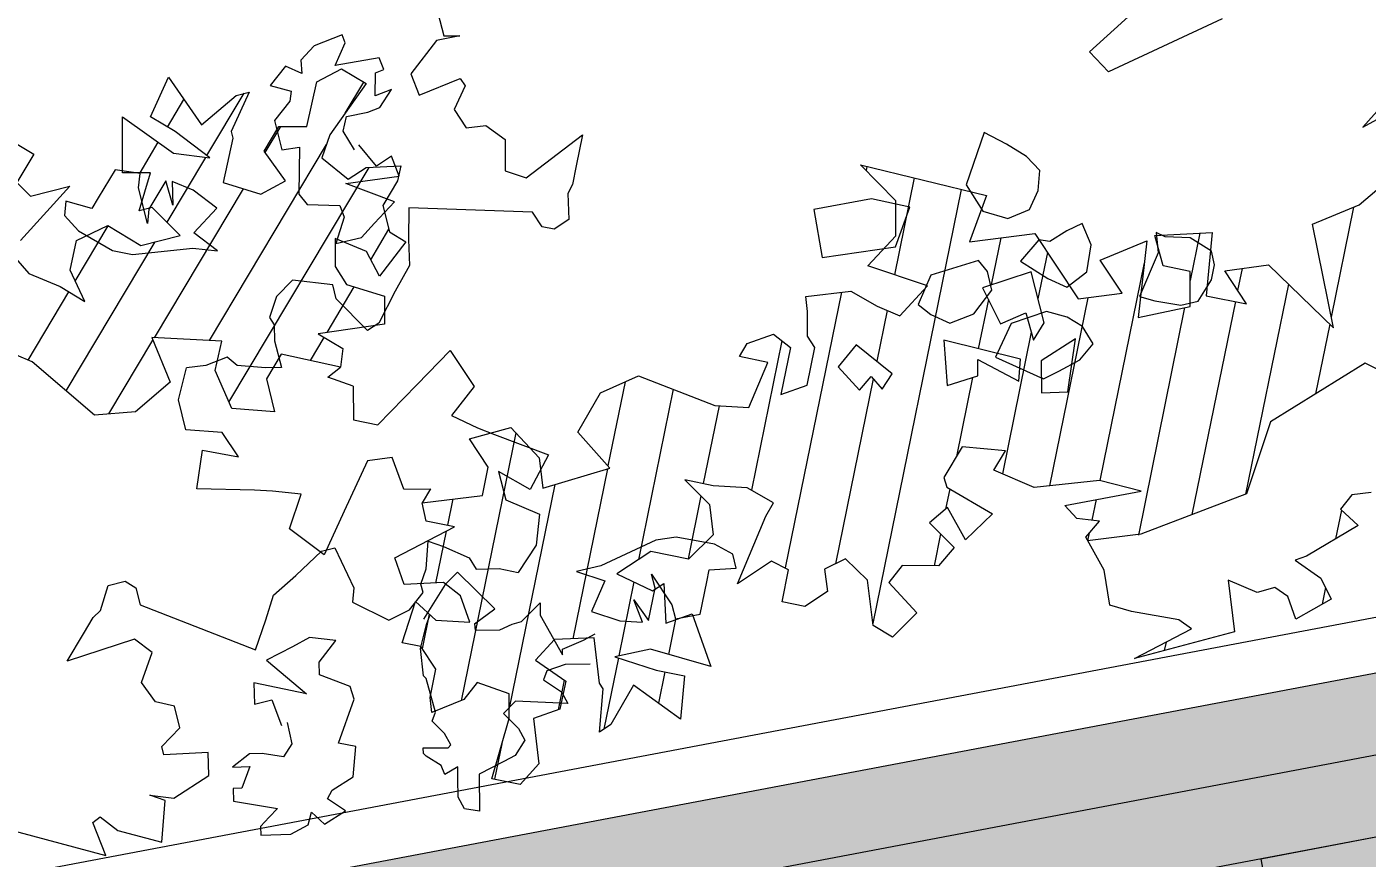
# Model space of a CAD drawing. Header units: metres. Extents: x 1838950 to 1842843, y 5171318 to 5174224.
# Drawn here: x 1841164.308 to 1841165.553, y 5171530.179 to 5171530.951 of the extents above; entities that cross this region are included whole.
import ezdxf

# ---------------------------------------------------------------- set-up
doc = ezdxf.new("R2010")
doc.units = ezdxf.units.M
doc.header["$LTSCALE"] = 0.0254
doc.layers.add('00 CHAZAL PLATELAGE BOIS', color=7, linetype='Continuous', lineweight=5)
doc.layers.add('SA - Bâtiment C', color=7, linetype='Continuous', lineweight=18)
for name, color, linetype, lineweight, true_color in [('SA - Bastaing bois', 7, 'Continuous', 18, 0x993300), ('SA - couvre sol 3', 7, 'Continuous', 18, 0x99cc00), ('SA - EBC', 7, 'Continuous', 18, 0x4f7f3f), ('SA - EP-réso-txt', 5, 'Continuous', 18, 0x0000ff), ('SA - haie séparative', 7, 'Continuous', 18, 0x008000), ('SA - Limite terrain', 1, 'Continuous', 18, 0xff0000), ('SA - platelage bois', 7, 'Continuous', 5, 0x993300)]:
    doc.layers.add(name, color=color, linetype=linetype, lineweight=lineweight, true_color=true_color)
doc.styles.add('Arial', font='arial.ttf')

msp = doc.modelspace()

# ---------------------------------------------------------------- hatches: boundary and pattern name
at = {"layer": '00 CHAZAL PLATELAGE BOIS', "linetype": 'Continuous', "lineweight": 0, "true_color": 0xead4bf}
msp.add_hatch(color=254, dxfattribs=at).paths.add_polyline_path([(1841164.3261, 5171530.117), (1841167.2737, 5171530.6752), (1841168.0179, 5171526.746), (1841165.0702, 5171526.1878)])
at = {"layer": 'SA - couvre sol 3', "linetype": 'Continuous', "lineweight": 18, "true_color": 0x99cc00}
h = msp.add_hatch(dxfattribs=at)
h.set_pattern_fill('PELOUSE6_1', color=62, style=0, pattern_type=2)
h.set_pattern_definition([(0, (1841126.6812, 5171507.7442), (0, 1.2), [0.375, -2.025]), (90, (1841126.8218, 5171507.7442), (-2.4, 1e-16), [0.15, -1.05]), (90, (1841126.9156, 5171507.7442), (-2.4, 1e-16), [0.15, -1.05]), (90, (1841126.8687, 5171507.7442), (-2.4, 1e-16), [0.1875, -1.0125]), (123.6901, (1841126.77494, 5171507.7442), (-2.4, 2.4), [0.12, -4.20746]), (56.3099, (1841126.96244, 5171507.7442), (8e-11, 1.2), [0.12, -4.20746]), (56.3099, (1841127.0562, 5171507.7442), (8e-11, 1.2), [0.26, -4.06666]), (123.6901, (1841126.6812, 5171507.7442), (-2.4, 2.4), [0.26, -4.06666]), (0, (1841127.5319, 5171507.9692), (0, 1.2), [0.444246, -1.955755]), (0, (1841127.3752, 5171508.1642), (0, 1.2), [0.8281, -1.5719]), (0, (1841127.4105, 5171508.1642), (0, 1.2), [0.430743, -1.969257]), (0, (1841127.2201, 5171508.3592), (0, 1.2), [1.1948, -1.2052]), (0, (1841127.2622, 5171508.3592), (0, 1.2), [0.294787, -2.105213]), (0, (1841127.0643, 5171508.5542), (0, 1.2), [1.00461, -1.39539]), (0, (1841127.0671, 5171508.7492), (0, 1.2), [0.655697, -1.744303])])
edge = h.paths.add_edge_path()
edge.add_line((1841163.3351, 5171548.7856), (1841163.4144, 5171548.3671))
edge.add_line((1841163.4144, 5171548.3671), (1841158.6982, 5171547.4739))
edge.add_line((1841158.6982, 5171547.4739), (1841160.1124, 5171540.0066))
edge.add_line((1841160.1124, 5171540.0066), (1841161.908, 5171530.5252))
edge.add_line((1841161.908, 5171530.5252), (1841163.2621, 5171523.3747))
edge.add_line((1841163.2621, 5171523.3747), (1841169.5595, 5171519.0827))
edge.add_line((1841169.5595, 5171519.0827), (1841175.4166, 5171520.1919))
edge.add_line((1841175.4166, 5171520.1919), (1841177.9468, 5171520.6711))
edge.add_line((1841177.9468, 5171520.6711), (1841185.1928, 5171522.0433))
edge.add_line((1841185.1928, 5171522.0433), (1841184.4299, 5171526.0717))
edge.add_line((1841184.4299, 5171526.0717), (1841190.5219, 5171527.2254))
edge.add_line((1841190.5219, 5171527.2254), (1841192.2762, 5171518.114))
edge.add_line((1841192.2762, 5171518.114), (1841191.2003, 5171517.9103))
edge.add_line((1841191.2003, 5171517.9103), (1841183.6763, 5171516.4257))
edge.add_line((1841183.6763, 5171516.4257), (1841174.8473, 5171514.9602))
edge.add_line((1841174.8473, 5171514.9602), (1841169.2591, 5171514.0048))
edge.add_line((1841169.2591, 5171514.0048), (1841164.0344, 5171513.1317))
edge.add_line((1841164.0344, 5171513.1317), (1841163.435, 5171518.1116))
edge.add_line((1841163.435, 5171518.1116), (1841159.5593, 5171522.5958))
edge.add_line((1841159.5593, 5171522.5958), (1841159.0525, 5171524.5046))
edge.add_line((1841159.0525, 5171524.5046), (1841158.4772, 5171527.4944))
edge.add_line((1841158.4772, 5171527.4944), (1841157.032, 5171535.4003))
edge.add_line((1841157.032, 5171535.4003), (1841150.5568, 5171537.1879))
edge.add_line((1841150.5568, 5171537.1879), (1841149.0024, 5171544.9784))
edge.add_line((1841149.0024, 5171544.9784), (1841154.3141, 5171549.0489))
edge.add_line((1841154.3141, 5171549.0489), (1841156.9547, 5171550.2316))
edge.add_arc((1841159.1277, 5171550.5995), 2.204, 189.6091, 275.4247)
edge.add_line((1841159.336, 5171548.4054), (1841163.3351, 5171548.7856))
at = {"layer": 'SA - EBC', "linetype": 'Continuous', "lineweight": 18, "true_color": 0x4f7f3f}
h = msp.add_hatch(dxfattribs=at)
h.set_pattern_fill('_USER_1', color=87, style=0, pattern_type=2)
h.set_pattern_definition([(45, (0, 0), (-0.53033008589, 0.53033008589), [])])
edge = h.paths.add_edge_path()
edge.add_line((1841240.5342, 5171532.5167), (1841223.8581, 5171528.2481))
edge.add_line((1841223.8581, 5171528.2481), (1841224.0097, 5171523.7354))
edge.add_line((1841224.0097, 5171523.7354), (1841215.5463, 5171521.1875))
edge.add_line((1841215.5463, 5171521.1875), (1841206.8672, 5171520.73))
edge.add_line((1841206.8672, 5171520.73), (1841199.2878, 5171522.0787))
edge.add_arc((1841206.6075, 5171534.7055), 14.595, 167.91045, 239.89909, ccw=False)
edge.add_arc((1841200.8499, 5171535.9387), 8.7068, 105.02512, 167.91046, ccw=False)
edge.add_line((1841198.5927, 5171544.3478), (1841208.0187, 5171546.0887))
edge.add_arc((1841205.7617, 5171570.9919), 25.0053, 275.17855, 313.66588)
edge.add_arc((1841219.8359, 5171556.2465), 4.6212, 313.6659, 387.5573)
edge.add_arc((1841201.3555, 5171546.6027), 25.4665, 27.55729, 48.87064)
edge.add_arc((1841208.2742, 5171554.5255), 14.9481, 48.87064, 83.69689)
edge.add_line((1841209.9153, 5171569.3832), (1841196.4605, 5171570.7475))
edge.add_line((1841196.4605, 5171570.7475), (1841184.6387, 5171572.6656))
edge.add_arc((1841187.9722, 5171593.2109), 20.814, 223.47315, 260.78391, ccw=False)
edge.add_line((1841172.8676, 5171578.8906), (1841170.8744, 5171582.9688))
edge.add_line((1841170.8744, 5171582.9688), (1841169.2096, 5171588.2339))
edge.add_line((1841169.2096, 5171588.2339), (1841165.8412, 5171613.2283))
edge.add_arc((1841162.4469, 5171622.6188), 9.9852, 289.87293, 384.6859)
edge.add_arc((1841186.6641, 5171633.7502), 16.6678, 183.35056, 204.6859, ccw=False)
edge.add_arc((1841162.1258, 5171632.3136), 7.9124, 3.35056, 27.16192)
edge.add_line((1841169.1657, 5171635.9257), (1841165.4193, 5171643.5269))
edge.add_line((1841165.4193, 5171643.5269), (1841173.0074, 5171649.253))
edge.add_line((1841173.0074, 5171649.253), (1841177.0456, 5171643.7179))
edge.add_line((1841177.0456, 5171643.7179), (1841174.916, 5171642.1403))
edge.add_line((1841174.916, 5171642.1403), (1841179.5367, 5171635.9048))
edge.add_arc((1841175.0849, 5171632.606), 5.5408, -8.9174, 36.539, ccw=False)
edge.add_line((1841180.5587, 5171631.7471), (1841180.2922, 5171622.5755))
edge.add_line((1841180.2922, 5171622.5755), (1841180.7773, 5171620.6485))
edge.add_line((1841180.7773, 5171620.6485), (1841185.185, 5171612.5773))
edge.add_line((1841185.185, 5171612.5773), (1841196.9584, 5171597.3711))
edge.add_line((1841196.9584, 5171597.3711), (1841207.5565, 5171599.2149))
edge.add_arc((1841248.6731, 5171626.8049), 49.5155, 213.86236, 241.55375)
edge.add_arc((1841288.1002, 5171699.5833), 132.2874, 241.553741, 243.887445)
edge.add_line((1841229.8758, 5171580.7983), (1841223.3758, 5171579.9774))
edge.add_line((1841223.3758, 5171579.9774), (1841224.0107, 5171569.3768))
edge.add_line((1841224.0107, 5171569.3768), (1841231.451, 5171569.4027))
edge.add_line((1841231.451, 5171569.4027), (1841238.9144, 5171543.8258))
edge.add_line((1841238.9144, 5171543.8258), (1841240.9558, 5171534.5858))
edge.add_line((1841240.9558, 5171534.5858), (1841240.5342, 5171532.5167))

# ---------------------------------------------------------------- linework, layer by layer
at = {"layer": '00 CHAZAL PLATELAGE BOIS', "flags": 128}
msp.add_lwpolyline([(1841164.3261, 5171530.117), (1841167.2737, 5171530.6752), (1841168.0179, 5171526.746), (1841165.0702, 5171526.1878)], close=True, dxfattribs=at)
at = {"layer": 'SA - Bastaing bois', "linetype": 'Continuous'}
msp.add_line((1841167.2877, 5171530.6016), (1841164.34, 5171530.0433), dxfattribs=at)
at = {"layer": 'SA - Bastaing bois', "flags": 128}
msp.add_lwpolyline([(1841164.3261, 5171530.117), (1841167.2737, 5171530.6752), (1841167.3017, 5171530.5279), (1841164.3538, 5171529.9696)], close=True, dxfattribs=at)
at = {"layer": 'SA - Bâtiment C', "color": 16, "linetype": 'Continuous', "lineweight": 20, "true_color": 0x800000}
msp.add_line((1841164.3167, 5171530.1671), (1841167.2643, 5171530.7253), dxfattribs=at)
at = {"layer": 'SA - haie séparative'}
for p, q in [((1841165.2952, 5171530.9274), (1841165.3559, 5171530.9826)), ((1841164.6858, 5171530.9801), (1841164.6957, 5171530.9423)), ((1841165.4185, 5171530.9582), (1841165.3129, 5171530.9088)), ((1841164.5752, 5171530.9332), (1841164.563, 5171530.9197)), ((1841164.6012, 5171530.9433), (1841164.5752, 5171530.9332)), ((1841164.5995, 5171530.9252), (1841164.6042, 5171530.9357)), ((1841164.6042, 5171530.9357), (1841164.6012, 5171530.9433)), ((1841164.6889, 5171530.9379), (1841164.6651, 5171530.907)), ((1841164.7107, 5171530.9425), (1841164.6889, 5171530.9379)), ((1841164.6957, 5171530.9423), (1841164.7107, 5171530.9425)), ((1841164.5949, 5171530.9147), (1841164.5995, 5171530.9252)), ((1841164.6356, 5171530.9219), (1841164.5949, 5171530.9147)), ((1841164.6399, 5171530.911), (1841164.6356, 5171530.9219)), ((1841165.3129, 5171530.9088), (1841165.2952, 5171530.9274)), ((1841164.5488, 5171530.9142), (1841164.5345, 5171530.8961)), ((1841164.5639, 5171530.9075), (1841164.5488, 5171530.9142)), ((1841164.563, 5171530.9197), (1841164.5639, 5171530.9075)), ((1841164.632, 5171530.8866), (1841164.6323, 5171530.908)), ((1841164.6323, 5171530.908), (1841164.6399, 5171530.911)), ((1841164.5345, 5171530.8961), (1841164.5539, 5171530.891)), ((1841164.6042, 5171530.8706), (1841164.6214, 5171530.8993)), ((1841164.6042, 5171530.8706), (1841164.6214, 5171530.8993)), ((1841164.6651, 5171530.907), (1841164.6727, 5171530.8872)), ((1841164.6727, 5171530.8872), (1841164.711, 5171530.9028)), ((1841164.7155, 5171530.896), (1841164.7052, 5171530.8741)), ((1841164.711, 5171530.9028), (1841164.7155, 5171530.896)), ((1841164.4391, 5171530.8577), (1841164.4543, 5171530.8833)), ((1841164.4391, 5171530.8577), (1841164.4543, 5171530.8833)), ((1841164.4756, 5171530.8311), (1841164.5103, 5171530.889)), ((1841164.4756, 5171530.8311), (1841164.5103, 5171530.889)), ((1841164.5539, 5171530.891), (1841164.5526, 5171530.8818)), ((1841164.6471, 5171530.8925), (1841164.632, 5171530.8866)), ((1841164.6362, 5171530.8757), (1841164.6471, 5171530.8925)), ((1841164.5526, 5171530.8818), (1841164.5384, 5171530.8637)), ((1841164.6055, 5171530.8676), (1841164.6253, 5171530.8715)), ((1841164.6253, 5171530.8715), (1841164.6362, 5171530.8757)), ((1841164.7052, 5171530.8741), (1841164.7166, 5171530.8568)), ((1841165.5679, 5171530.8784), (1841165.5492, 5171530.8575)), ((1841164.5298, 5171530.8339), (1841164.5443, 5171530.8581)), ((1841164.5298, 5171530.8339), (1841164.5443, 5171530.8581)), ((1841164.5384, 5171530.8637), (1841164.5452, 5171530.8364)), ((1841164.6022, 5171530.8538), (1841164.6055, 5171530.8676)), ((1841164.7166, 5171530.8568), (1841164.7346, 5171530.859)), ((1841164.7346, 5171530.859), (1841164.7528, 5171530.8462)), ((1841165.5492, 5171530.8575), (1841165.5621, 5171530.8646)), ((1841164.6128, 5171530.8366), (1841164.6022, 5171530.8538)), ((1841164.7528, 5171530.8462), (1841164.7527, 5171530.817)), ((1841164.7721, 5171530.8104), (1841164.8245, 5171530.8504)), ((1841164.8245, 5171530.8504), (1841164.8186, 5171530.8217)), ((1841164.4136, 5171530.8151), (1841164.4306, 5171530.8436)), ((1841164.4136, 5171530.8151), (1841164.4306, 5171530.8436)), ((1841164.478, 5171530.6596), (1841164.5868, 5171530.8415)), ((1841164.478, 5171530.6596), (1841164.5868, 5171530.8415)), ((1841164.5452, 5171530.8364), (1841164.5616, 5171530.8389)), ((1841164.5616, 5171530.8389), (1841164.5612, 5171530.7953)), ((1841164.6332, 5171530.8214), (1841164.6168, 5171530.8411)), ((1841164.4387, 5171530.7693), (1841164.4746, 5171530.8295)), ((1841164.4387, 5171530.7693), (1841164.4746, 5171530.8295)), ((1841164.647, 5171530.8306), (1841164.6332, 5171530.8214)), ((1841164.6542, 5171530.8121), (1841164.647, 5171530.8306)), ((1841164.8186, 5171530.8217), (1841164.8151, 5171530.8042)), ((1841165.0887, 5171530.821), (1841165.0879, 5171530.8172)), ((1841165.0887, 5171530.821), (1841165.0879, 5171530.8172)), ((1841164.3904, 5171530.818), (1841164.3747, 5171530.7918)), ((1841164.4136, 5171530.8146), (1841164.3904, 5171530.818)), ((1841164.4123, 5171530.8012), (1841164.4136, 5171530.8146)), ((1841164.4962, 5171530.6023), (1841164.6265, 5171530.8201)), ((1841164.4962, 5171530.6023), (1841164.6265, 5171530.8201)), ((1841164.6046, 5171530.8054), (1841164.6542, 5171530.8121)), ((1841164.7527, 5171530.817), (1841164.7721, 5171530.8104)), ((1841165.1325, 5171530.8104), (1841165.1142, 5171530.7206)), ((1841165.1325, 5171530.8104), (1841165.1142, 5171530.7206)), ((1841164.4206, 5171530.7681), (1841164.4123, 5171530.8012)), ((1841164.4376, 5171530.8076), (1841164.4219, 5171530.7814)), ((1841164.427, 5171530.6621), (1841164.5097, 5171530.8003)), ((1841164.427, 5171530.6621), (1841164.5097, 5171530.8003)), ((1841164.4442, 5171530.7851), (1841164.4376, 5171530.8076)), ((1841164.4433, 5171530.8072), (1841164.4442, 5171530.7851)), ((1841164.463, 5171530.7991), (1841164.4433, 5171530.8072)), ((1841164.4848, 5171530.7823), (1841164.463, 5171530.7991)), ((1841164.65, 5171530.7883), (1841164.6046, 5171530.8054)), ((1841164.8151, 5171530.8042), (1841164.8108, 5171530.796)), ((1841164.8108, 5171530.796), (1841164.8117, 5171530.7718)), ((1841165.1763, 5171530.7998), (1841165.0941, 5171530.3969)), ((1841165.1763, 5171530.7998), (1841165.0941, 5171530.3969)), ((1841164.3448, 5171530.7889), (1841164.3435, 5171530.7756)), ((1841164.3688, 5171530.782), (1841164.3448, 5171530.7889)), ((1841164.3747, 5171530.7918), (1841164.3688, 5171530.782)), ((1841164.5612, 5171530.7953), (1841164.5688, 5171530.7857)), ((1841164.5688, 5171530.7857), (1841164.5991, 5171530.7849)), ((1841164.5991, 5171530.7849), (1841164.6033, 5171530.774)), ((1841164.6315, 5171530.7685), (1841164.65, 5171530.7883)), ((1841165.0928, 5171530.791), (1841165.0393, 5171530.781)), ((1841165.1285, 5171530.7834), (1841165.0928, 5171530.791)), ((1841165.1152, 5171530.7464), (1841165.1285, 5171530.7834)), ((1841165.5406, 5171530.7832), (1841165.5198, 5171530.6813)), ((1841165.5406, 5171530.7832), (1841165.5198, 5171530.6813)), ((1841164.3435, 5171530.7756), (1841164.3564, 5171530.7612)), ((1841164.4219, 5171530.7814), (1841164.4206, 5171530.7681)), ((1841164.4637, 5171530.7594), (1841164.4848, 5171530.7823)), ((1841164.6033, 5171530.774), (1841164.5954, 5171530.7496)), ((1841164.6631, 5171530.7826), (1841164.663, 5171530.7533)), ((1841164.778, 5171530.7786), (1841164.6631, 5171530.7826)), ((1841164.787, 5171530.7651), (1841164.778, 5171530.7786)), ((1841164.8117, 5171530.7718), (1841164.7982, 5171530.7628)), ((1841165.0393, 5171530.781), (1841165.0471, 5171530.7367)), ((1841164.3534, 5171530.7146), (1841164.3841, 5171530.7659)), ((1841164.3534, 5171530.7146), (1841164.3841, 5171530.7659)), ((1841164.3564, 5171530.7612), (1841164.3879, 5171530.7431)), ((1841164.4856, 5171530.7426), (1841164.4637, 5171530.7594)), ((1841164.6194, 5171530.7551), (1841164.6315, 5171530.7685)), ((1841164.6278, 5171530.7345), (1841164.6446, 5171530.7627)), ((1841164.6278, 5171530.7345), (1841164.6446, 5171530.7627)), ((1841164.7982, 5171530.7628), (1841164.787, 5171530.7651)), ((1841165.3978, 5171530.7592), (1841165.3889, 5171530.7153)), ((1841165.3978, 5171530.7592), (1841165.3889, 5171530.7153)), ((1841164.345, 5171530.6127), (1841164.4278, 5171530.7512)), ((1841164.345, 5171530.6127), (1841164.4278, 5171530.7512)), ((1841164.5954, 5171530.7496), (1841164.6194, 5171530.7551)), ((1841164.663, 5171530.7533), (1841164.6639, 5171530.7291)), ((1841165.0471, 5171530.7367), (1841165.1152, 5171530.7464)), ((1841165.2131, 5171530.7549), (1841165.2041, 5171530.7111)), ((1841165.2131, 5171530.7549), (1841165.2041, 5171530.7111)), ((1841164.3879, 5171530.7431), (1841164.4065, 5171530.7394)), ((1841164.4065, 5171530.7394), (1841164.4626, 5171530.7452)), ((1841164.4626, 5171530.7452), (1841164.4856, 5171530.7426)), ((1841165.2563, 5171530.7413), (1841165.2475, 5171530.6982)), ((1841165.2563, 5171530.7413), (1841165.2475, 5171530.6982)), ((1841164.6639, 5171530.7291), (1841164.6506, 5171530.7052)), ((1841165.3462, 5171530.7317), (1841165.305, 5171530.5295)), ((1841165.3462, 5171530.7317), (1841165.305, 5171530.5295)), ((1841165.4371, 5171530.7264), (1841165.4329, 5171530.706)), ((1841165.4371, 5171530.7264), (1841165.4329, 5171530.706)), ((1841164.5552, 5171530.7155), (1841164.5404, 5171530.7003)), ((1841164.5926, 5171530.7111), (1841164.5552, 5171530.7155)), ((1841164.5873, 5171530.6669), (1841164.6126, 5171530.7092)), ((1841164.5873, 5171530.6669), (1841164.6126, 5171530.7092)), ((1841164.5958, 5171530.6981), (1841164.5926, 5171530.7111)), ((1841165.4801, 5171530.7117), (1841165.4403, 5171530.5167)), ((1841165.4801, 5171530.7117), (1841165.4403, 5171530.5167)), ((1841164.3096, 5171530.6413), (1841164.3475, 5171530.7047)), ((1841164.3096, 5171530.6413), (1841164.3475, 5171530.7047)), ((1841164.5404, 5171530.7003), (1841164.5338, 5171530.6809)), ((1841164.625, 5171530.6688), (1841164.5958, 5171530.6981)), ((1841164.6506, 5171530.7052), (1841164.6355, 5171530.6757)), ((1841165.0649, 5171530.7043), (1841165.0127, 5171530.4483)), ((1841165.0649, 5171530.7043), (1841165.0127, 5171530.4483)), ((1841165.2014, 5171530.6976), (1841165.1921, 5171530.6518)), ((1841165.2014, 5171530.6976), (1841165.1921, 5171530.6518)), ((1841165.2937, 5171530.6992), (1841165.2581, 5171530.5246)), ((1841165.2937, 5171530.6992), (1841165.2581, 5171530.5246)), ((1841165.1074, 5171530.6874), (1841165.0978, 5171530.6402)), ((1841165.1074, 5171530.6874), (1841165.0978, 5171530.6402)), ((1841165.3837, 5171530.6901), (1841165.3407, 5171530.4789)), ((1841165.3837, 5171530.6901), (1841165.3407, 5171530.4789)), ((1841165.4308, 5171530.6956), (1841165.3905, 5171530.4978)), ((1841165.4308, 5171530.6956), (1841165.3905, 5171530.4978)), ((1841164.5338, 5171530.6809), (1841164.5383, 5171530.6741)), ((1841164.5383, 5171530.6741), (1841164.5385, 5171530.6591)), ((1841164.6355, 5171530.6757), (1841164.625, 5171530.6688)), ((1841165.5184, 5171530.6745), (1841165.5053, 5171530.6099)), ((1841165.5184, 5171530.6745), (1841165.5053, 5171530.6099)), ((1841164.3847, 5171530.5914), (1841164.4256, 5171530.6598)), ((1841164.3847, 5171530.5914), (1841164.4256, 5171530.6598)), ((1841164.5385, 5171530.6591), (1841164.5451, 5171530.6343)), ((1841164.5718, 5171530.6409), (1841164.5846, 5171530.6623)), ((1841164.5718, 5171530.6409), (1841164.5846, 5171530.6623)), ((1841165.0097, 5171530.6593), (1841164.9814, 5171530.5205)), ((1841165.0097, 5171530.6593), (1841164.9814, 5171530.5205)), ((1841165.2412, 5171530.6672), (1841165.2144, 5171530.5358)), ((1841165.2412, 5171530.6672), (1841165.2144, 5171530.5358)), ((1841164.6707, 5171530.6182), (1841164.7017, 5171530.6501)), ((1841164.7017, 5171530.6501), (1841164.724, 5171530.6167)), ((1841164.4493, 5171530.6045), (1841164.4567, 5171530.6342)), ((1841164.4747, 5171530.6364), (1841164.4567, 5171530.6342)), ((1841164.4945, 5171530.644), (1841164.4747, 5171530.6364)), ((1841164.5039, 5171530.6362), (1841164.4945, 5171530.644)), ((1841164.5301, 5171530.6342), (1841164.5039, 5171530.6362)), ((1841164.5451, 5171530.6343), (1841164.5301, 5171530.6342)), ((1841164.5881, 5171530.6253), (1841164.5997, 5171530.6347)), ((1841165.5515, 5171530.6384), (1841165.4633, 5171530.584)), ((1841165.6106, 5171530.6083), (1841165.5515, 5171530.6384)), ((1841164.6115, 5171530.6172), (1841164.5881, 5171530.6253)), ((1841164.8641, 5171530.6211), (1841164.8481, 5171530.543)), ((1841164.8641, 5171530.6211), (1841164.8481, 5171530.543)), ((1841165.0945, 5171530.624), (1841165.0595, 5171530.4522)), ((1841165.0945, 5171530.624), (1841165.0595, 5171530.4522)), ((1841165.1866, 5171530.6251), (1841165.1717, 5171530.5518)), ((1841165.1866, 5171530.6251), (1841165.1717, 5171530.5518)), ((1841164.6115, 5171530.6172), (1841164.612, 5171530.5858)), ((1841164.6345, 5171530.5812), (1841164.6707, 5171530.6182)), ((1841164.724, 5171530.6167), (1841164.7029, 5171530.59)), ((1841164.9086, 5171530.6142), (1841164.8764, 5171530.456)), ((1841164.9086, 5171530.6142), (1841164.8764, 5171530.456)), ((1841164.456, 5171530.5765), (1841164.4493, 5171530.6045)), ((1841164.9515, 5171530.5989), (1841164.9367, 5171530.5266)), ((1841164.9515, 5171530.5989), (1841164.9367, 5171530.5266)), ((1841164.612, 5171530.5858), (1841164.6345, 5171530.5812)), ((1841164.7029, 5171530.59), (1841164.7271, 5171530.5785)), ((1841165.4633, 5171530.584), (1841165.4412, 5171530.517)), ((1841164.4899, 5171530.5741), (1841164.456, 5171530.5765)), ((1841164.5049, 5171530.5516), (1841164.4899, 5171530.5741)), ((1841164.7625, 5171530.5738), (1841164.7118, 5171530.3251)), ((1841164.7625, 5171530.5738), (1841164.7118, 5171530.3251)), ((1841164.7271, 5171530.5785), (1841164.7427, 5171530.5722)), ((1841164.7427, 5171530.5722), (1841164.7929, 5171530.5532)), ((1841164.4663, 5171530.5217), (1841164.4717, 5171530.5577)), ((1841164.4717, 5171530.5577), (1841164.5049, 5171530.5516)), ((1841164.625, 5171530.5479), (1841164.6031, 5171530.501)), ((1841164.6478, 5171530.551), (1841164.625, 5171530.5479)), ((1841164.6586, 5171530.5215), (1841164.6478, 5171530.551)), ((1841164.7929, 5171530.5532), (1841164.7759, 5171530.5211)), ((1841164.7466, 5171530.5379), (1841164.7532, 5171530.5117)), ((1841164.7759, 5171530.5211), (1841164.7466, 5171530.5379)), ((1841164.8476, 5171530.5404), (1841164.8154, 5171530.3826)), ((1841164.8476, 5171530.5404), (1841164.8154, 5171530.3826)), ((1841164.52, 5171530.5205), (1841164.4663, 5171530.5217)), ((1841164.6586, 5171530.5215), (1841164.6834, 5171530.5217)), ((1841164.6834, 5171530.5217), (1841164.6756, 5171530.5089)), ((1841164.7987, 5171530.5258), (1841164.7563, 5171530.3181)), ((1841164.7987, 5171530.5258), (1841164.7563, 5171530.3181)), ((1841165.1656, 5171530.5218), (1841165.1617, 5171530.5029)), ((1841165.1656, 5171530.5218), (1841165.1617, 5171530.5029)), ((1841164.5367, 5171530.5197), (1841164.52, 5171530.5205)), ((1841164.5634, 5171530.5169), (1841164.5367, 5171530.5197)), ((1841164.5523, 5171530.4847), (1841164.5634, 5171530.5169)), ((1841164.704, 5171530.5124), (1841164.699, 5171530.4879)), ((1841164.704, 5171530.5124), (1841164.699, 5171530.4879)), ((1841164.7532, 5171530.5117), (1841164.7845, 5171530.4982)), ((1841164.9344, 5171530.5153), (1841164.9225, 5171530.4567)), ((1841164.9344, 5171530.5153), (1841164.9225, 5171530.4567)), ((1841165.3014, 5171530.5118), (1841165.2975, 5171530.4927)), ((1841165.3014, 5171530.5118), (1841165.2975, 5171530.4927)), ((1841165.4412, 5171530.517), (1841165.343, 5171530.4798)), ((1841164.6031, 5171530.501), (1841164.5845, 5171530.4606)), ((1841164.7845, 5171530.4982), (1841164.7814, 5171530.4695)), ((1841165.5293, 5171530.5021), (1841165.5238, 5171530.4752)), ((1841165.5293, 5171530.5021), (1841165.5238, 5171530.4752)), ((1841164.5845, 5171530.4606), (1841164.5523, 5171530.4847)), ((1841164.6792, 5171530.4476), (1841164.6812, 5171530.4731)), ((1841164.6812, 5171530.4731), (1841164.6954, 5171530.4683)), ((1841164.6979, 5171530.4826), (1841164.6881, 5171530.4343)), ((1841164.6979, 5171530.4826), (1841164.6881, 5171530.4343)), ((1841164.8926, 5171530.4742), (1841164.8415, 5171530.4502)), ((1841164.9114, 5171530.4769), (1841164.8926, 5171530.4742)), ((1841164.9471, 5171530.4703), (1841164.9114, 5171530.4769)), ((1841165.1571, 5171530.48), (1841165.151, 5171530.4503)), ((1841165.1571, 5171530.48), (1841165.151, 5171530.4503)), ((1841165.2951, 5171530.4808), (1841165.2936, 5171530.4736)), ((1841165.2951, 5171530.4808), (1841165.2936, 5171530.4736)), ((1841165.343, 5171530.4798), (1841165.2936, 5171530.4736)), ((1841164.5582, 5171530.4413), (1841164.5822, 5171530.464)), ((1841164.5822, 5171530.464), (1841164.5944, 5171530.4671)), ((1841164.5944, 5171530.4671), (1841164.6122, 5171530.4298)), ((1841164.6954, 5171530.4683), (1841164.7194, 5171530.4577)), ((1841164.7814, 5171530.4695), (1841164.7647, 5171530.444)), ((1841164.964, 5171530.461), (1841164.9471, 5171530.4703)), ((1841164.9672, 5171530.448), (1841164.964, 5171530.461)), ((1841164.6744, 5171530.4334), (1841164.6792, 5171530.4476)), ((1841164.7194, 5171530.4577), (1841164.7258, 5171530.4472)), ((1841164.7258, 5171530.4472), (1841164.747, 5171530.4479)), ((1841164.747, 5171530.4479), (1841164.7647, 5171530.444)), ((1841164.8415, 5171530.4502), (1841164.819, 5171530.445)), ((1841164.9422, 5171530.4466), (1841164.9672, 5171530.448)), ((1841164.3841, 5171530.4319), (1841164.3998, 5171530.4359)), ((1841164.3998, 5171530.4359), (1841164.4097, 5171530.43)), ((1841164.5377, 5171530.4231), (1841164.5582, 5171530.4413)), ((1841164.7084, 5171530.4445), (1841164.697, 5171530.433)), ((1841164.7431, 5171530.4105), (1841164.7084, 5171530.4445)), ((1841164.819, 5171530.445), (1841164.8452, 5171530.4364)), ((1841164.8452, 5171530.4364), (1841164.8329, 5171530.4078)), ((1841164.8722, 5171530.4353), (1841164.8582, 5171530.3667)), ((1841164.8722, 5171530.4353), (1841164.8582, 5171530.3667)), ((1841164.8887, 5171530.4425), (1841164.9076, 5171530.414)), ((1841164.8919, 5171530.4295), (1841164.8887, 5171530.4425)), ((1841164.9338, 5171530.4054), (1841164.9399, 5171530.4353)), ((1841164.9399, 5171530.4353), (1841164.9422, 5171530.4466)), ((1841164.3769, 5171530.4087), (1841164.3841, 5171530.4319)), ((1841164.4097, 5171530.43), (1841164.4136, 5171530.4142)), ((1841164.5305, 5171530.4), (1841164.5377, 5171530.4231)), ((1841164.6122, 5171530.4298), (1841164.6109, 5171530.4165)), ((1841164.6638, 5171530.4093), (1841164.6764, 5171530.4255)), ((1841164.6764, 5171530.4255), (1841164.6744, 5171530.4334)), ((1841164.697, 5171530.433), (1841164.6769, 5171530.4009)), ((1841164.8858, 5171530.3996), (1841164.8919, 5171530.4295)), ((1841165.5146, 5171530.4301), (1841165.5114, 5171530.4146)), ((1841165.5146, 5171530.4301), (1841165.5114, 5171530.4146)), ((1841164.4136, 5171530.4142), (1841164.5207, 5171530.3724)), ((1841164.6109, 5171530.4165), (1841164.6448, 5171530.3999)), ((1841164.7241, 5171530.3963), (1841164.7431, 5171530.4105)), ((1841164.768, 5171530.3986), (1841164.7851, 5171530.4159)), ((1841164.7851, 5171530.4159), (1841164.7852, 5171530.4045)), ((1841164.8722, 5171530.4186), (1841164.8858, 5171530.3996)), ((1841164.8803, 5171530.3981), (1841164.8722, 5171530.4186)), ((1841164.9076, 5171530.414), (1841164.9108, 5171530.401)), ((1841164.361, 5171530.3871), (1841164.3702, 5171530.4024)), ((1841164.3702, 5171530.4024), (1841164.3769, 5171530.4087)), ((1841164.5207, 5171530.3724), (1841164.5305, 5171530.4)), ((1841164.6448, 5171530.3999), (1841164.6638, 5171530.4093)), ((1841164.6822, 5171530.4054), (1841164.6756, 5171530.3733)), ((1841164.6822, 5171530.4054), (1841164.6756, 5171530.3733)), ((1841164.6795, 5171530.3959), (1841164.6826, 5171530.4042)), ((1841164.7591, 5171530.396), (1841164.768, 5171530.3986)), ((1841164.7852, 5171530.4045), (1841164.8059, 5171530.3677)), ((1841164.8329, 5171530.4078), (1841164.8591, 5171530.3992)), ((1841164.8591, 5171530.3992), (1841164.8803, 5171530.3981)), ((1841164.911, 5171530.4005), (1841164.9044, 5171530.368)), ((1841164.911, 5171530.4005), (1841164.9044, 5171530.368)), ((1841164.9108, 5171530.401), (1841164.9338, 5171530.4054)), ((1841164.346, 5171530.3619), (1841164.361, 5171530.3871)), ((1841164.674, 5171530.3735), (1841164.6795, 5171530.3959)), ((1841164.7241, 5171530.3963), (1841164.7248, 5171530.3905)), ((1841164.7248, 5171530.3905), (1841164.7477, 5171530.3908)), ((1841164.7477, 5171530.3908), (1841164.7591, 5171530.396)), ((1841164.8255, 5171530.3813), (1841164.8363, 5171530.3871)), ((1841164.4086, 5171530.3823), (1841164.346, 5171530.3619)), ((1841164.4248, 5171530.3697), (1841164.4086, 5171530.3823)), ((1841164.5551, 5171530.3752), (1841164.5312, 5171530.3627)), ((1841164.5711, 5171530.3838), (1841164.5551, 5171530.3752)), ((1841164.5955, 5171530.381), (1841164.5711, 5171530.3838)), ((1841164.58, 5171530.3607), (1841164.5955, 5171530.381)), ((1841164.6768, 5171530.3481), (1841164.674, 5171530.3735)), ((1841164.8059, 5171530.3728), (1841164.8255, 5171530.3813)), ((1841164.8059, 5171530.3677), (1841164.8059, 5171530.3728)), ((1841165.3664, 5171530.3795), (1841165.3648, 5171530.3717)), ((1841165.3664, 5171530.3795), (1841165.3648, 5171530.3717)), ((1841164.415, 5171530.3421), (1841164.4248, 5171530.3697)), ((1841164.5312, 5171530.3627), (1841164.5683, 5171530.3315)), ((1841164.5804, 5171530.349), (1841164.58, 5171530.3607)), ((1841164.8578, 5171530.3648), (1841164.8443, 5171530.2987)), ((1841164.8578, 5171530.3648), (1841164.8443, 5171530.2987)), ((1841164.6086, 5171530.3382), (1841164.5804, 5171530.349)), ((1841164.6793, 5171530.3456), (1841164.6768, 5171530.3481)), ((1841164.7914, 5171530.3529), (1841164.7883, 5171530.3446)), ((1841164.8085, 5171530.3588), (1841164.7914, 5171530.3529)), ((1841164.8315, 5171530.359), (1841164.8085, 5171530.3588)), ((1841164.9011, 5171530.3518), (1841164.8951, 5171530.3227)), ((1841164.9011, 5171530.3518), (1841164.8951, 5171530.3227)), ((1841164.4279, 5171530.324), (1841164.415, 5171530.3421)), ((1841164.5193, 5171530.3416), (1841164.52, 5171530.3218)), ((1841164.5683, 5171530.3315), (1841164.5193, 5171530.3416)), ((1841164.6126, 5171530.3266), (1841164.6086, 5171530.3382)), ((1841164.6879, 5171530.3144), (1841164.6793, 5171530.3456)), ((1841164.7883, 5171530.3446), (1841164.8049, 5171530.3333)), ((1841164.8076, 5171530.3442), (1841164.802, 5171530.3165)), ((1841164.8076, 5171530.3442), (1841164.802, 5171530.3165)), ((1841164.4456, 5171530.3201), (1841164.4279, 5171530.324)), ((1841164.52, 5171530.3218), (1841164.5361, 5171530.3259)), ((1841164.5361, 5171530.3259), (1841164.545, 5171530.3019)), ((1841164.5978, 5171530.2856), (1841164.6126, 5171530.3266)), ((1841164.7623, 5171530.3246), (1841164.751, 5171530.3131)), ((1841164.8108, 5171530.3225), (1841164.7623, 5171530.3246)), ((1841164.8049, 5171530.3333), (1841164.8108, 5171530.3225)), ((1841164.4507, 5171530.3), (1841164.4456, 5171530.3201)), ((1841164.6848, 5171530.3061), (1841164.6879, 5171530.3144)), ((1841164.751, 5171530.3131), (1841164.7651, 5171530.2992)), ((1841164.4337, 5171530.2827), (1841164.4507, 5171530.3)), ((1841164.5503, 5171530.3047), (1841164.5545, 5171530.2851)), ((1841164.6964, 5171530.2947), (1841164.6848, 5171530.3061)), ((1841164.7651, 5171530.2992), (1841164.7709, 5171530.2884)), ((1841164.5545, 5171530.2851), (1841164.5468, 5171530.2731)), ((1841164.6141, 5171530.2825), (1841164.5978, 5171530.2856)), ((1841164.7022, 5171530.284), (1841164.6964, 5171530.2947)), ((1841164.7709, 5171530.2884), (1841164.7621, 5171530.2743)), ((1841164.4356, 5171530.2749), (1841164.4337, 5171530.2827)), ((1841164.4769, 5171530.2769), (1841164.4356, 5171530.2749)), ((1841164.4776, 5171530.2557), (1841164.4769, 5171530.2769)), ((1841164.5152, 5171530.2756), (1841164.4994, 5171530.2634)), ((1841164.5269, 5171530.276), (1841164.5152, 5171530.2756)), ((1841164.5468, 5171530.2731), (1841164.5269, 5171530.276)), ((1841164.6114, 5171530.2545), (1841164.6141, 5171530.2825)), ((1841164.6767, 5171530.2812), (1841164.6997, 5171530.2814)), ((1841164.6768, 5171530.2761), (1841164.6767, 5171530.2812)), ((1841164.6793, 5171530.2736), (1841164.6768, 5171530.2761)), ((1841164.6934, 5171530.2648), (1841164.6793, 5171530.2736)), ((1841164.6997, 5171530.2814), (1841164.7022, 5171530.284)), ((1841164.7496, 5171530.2849), (1841164.7429, 5171530.2521)), ((1841164.7496, 5171530.2849), (1841164.7429, 5171530.2521)), ((1841164.7621, 5171530.2743), (1841164.7514, 5171530.2685)), ((1841164.4994, 5171530.2634), (1841164.5156, 5171530.2639)), ((1841164.5156, 5171530.2639), (1841164.5081, 5171530.2439)), ((1841164.6967, 5171530.2565), (1841164.6934, 5171530.2648)), ((1841164.7087, 5171530.2636), (1841164.6967, 5171530.2565)), ((1841164.7088, 5171530.2522), (1841164.7087, 5171530.2636)), ((1841164.7514, 5171530.2685), (1841164.7285, 5171530.2568)), ((1841164.4449, 5171530.2345), (1841164.4776, 5171530.2557)), ((1841164.592, 5171530.2421), (1841164.6114, 5171530.2545)), ((1841164.709, 5171530.2356), (1841164.7088, 5171530.2522)), ((1841164.7285, 5171530.2568), (1841164.7289, 5171530.2224)), ((1841164.4228, 5171530.2373), (1841164.4449, 5171530.2345)), ((1841164.437, 5171530.2325), (1841164.4228, 5171530.2373)), ((1841164.5081, 5171530.2439), (1841164.5, 5171530.2436)), ((1841164.5, 5171530.2436), (1841164.5004, 5171530.2319)), ((1841164.5878, 5171530.2339), (1841164.592, 5171530.2421)), ((1841164.7148, 5171530.2248), (1841164.709, 5171530.2356)), ((1841164.4338, 5171530.1936), (1841164.437, 5171530.2325)), ((1841164.5004, 5171530.2319), (1841164.5412, 5171530.2251)), ((1841164.5412, 5171530.2251), (1841164.5334, 5171530.2168)), ((1841164.6044, 5171530.2227), (1841164.5878, 5171530.2339)), ((1841164.7289, 5171530.2224), (1841164.7148, 5171530.2248)), ((1841164.3697, 5171530.2119), (1841164.3767, 5171530.2174)), ((1841164.382, 5171530.1815), (1841164.3697, 5171530.2119)), ((1841164.3767, 5171530.2174), (1841164.3929, 5171530.2047)), ((1841164.5334, 5171530.2168), (1841164.5255, 5171530.2084)), ((1841164.5696, 5171530.2098), (1841164.5728, 5171530.2217)), ((1841164.5728, 5171530.2217), (1841164.5849, 5171530.2104)), ((1841164.5849, 5171530.2104), (1841164.6044, 5171530.2227)), ((1841164.2834, 5171530.2078), (1841164.382, 5171530.1815)), ((1841164.3929, 5171530.2047), (1841164.4338, 5171530.1936)), ((1841164.5255, 5171530.2084), (1841164.5258, 5171530.2003)), ((1841164.5258, 5171530.2003), (1841164.5537, 5171530.2012)), ((1841164.5537, 5171530.2012), (1841164.5696, 5171530.2098))]:
    msp.add_line(p, q, dxfattribs=at)
at = {"layer": 'SA - haie séparative', "flags": 128}
for points in [[(1841164.2919, 5171530.7431), (1841164.3103, 5171530.7217), (1841164.3394, 5171530.7095), (1841164.3624, 5171530.6958), (1841164.3486, 5171530.7248), (1841164.3546, 5171530.7524), (1841164.3837, 5171530.7662), (1841164.4143, 5171530.7478), (1841164.451, 5171530.7571), (1841164.4249, 5171530.783), (1841164.4127, 5171530.78), (1841164.4234, 5171530.8151), (1841164.3974, 5171530.8151), (1841164.3973, 5171530.8671), (1841164.4448, 5171530.8335), (1841164.4784, 5171530.829), (1841164.4463, 5171530.8534), (1841164.4233, 5171530.8671), (1841164.4401, 5171530.9039), (1841164.4707, 5171530.8596), (1841164.5028, 5171530.8871), (1841164.515, 5171530.8902), (1841164.4983, 5171530.8535), (1841164.4998, 5171530.8474), (1841164.4907, 5171530.8061), (1841164.5259, 5171530.7954), (1841164.5488, 5171530.8077), (1841164.5289, 5171530.8352), (1841164.5426, 5171530.8581), (1841164.5686, 5171530.8581), (1841164.5777, 5171530.8995), (1841164.6007, 5171530.9117), (1841164.6236, 5171530.898), (1841164.59, 5171530.8505), (1841164.5824, 5171530.8291), (1841164.6069, 5171530.8093), (1841164.6237, 5171530.82), (1841164.6558, 5171530.8216), (1841164.6528, 5171530.8078), (1841164.639, 5171530.7848), (1841164.6452, 5171530.7604), (1841164.6605, 5171530.7512), (1841164.6361, 5171530.7191), (1841164.6238, 5171530.742), (1841164.5947, 5171530.7542), (1841164.5948, 5171530.7282), (1841164.6055, 5171530.7114), (1841164.6407, 5171530.7007), (1841164.6407, 5171530.6747), (1841164.5789, 5171530.6657), (1841164.6019, 5171530.652), (1841164.5997, 5171530.6347), (1841164.5446, 5171530.6469), (1841164.5309, 5171530.6239), (1841164.5386, 5171530.5933), (1841164.4988, 5171530.5963), (1841164.4835, 5171530.6315), (1841164.4896, 5171530.659), (1841164.4247, 5171530.6622), (1841164.4415, 5171530.6209), (1841164.4095, 5171530.5934), (1841164.3712, 5171530.5903), (1841164.3133, 5171530.6398), (1841164.2842, 5171530.652)], [(1841164.2964, 5171530.8436), (1841164.315, 5171530.8325), (1841164.2993, 5171530.8063), (1841164.3118, 5171530.7936), (1841164.3301, 5171530.7982), (1841164.3485, 5171530.8028), (1841164.3026, 5171530.7523)], [(1841165.557, 5171530.5184), (1841165.539, 5171530.5163), (1841165.5285, 5171530.5028), (1841165.5449, 5171530.4878), (1841165.4968, 5171530.4592), (1841165.4863, 5171530.4555), (1841165.5103, 5171530.4389), (1841165.5199, 5171530.4194), (1841165.4869, 5171530.4008), (1841165.4795, 5171530.4218), (1841165.4675, 5171530.4301), (1841165.451, 5171530.4256), (1841165.4241, 5171530.437), (1841165.4299, 5171530.389), (1841165.3371, 5171530.3644), (1841165.3902, 5171530.3919), (1841165.3782, 5171530.4002), (1841165.3343, 5171530.4078), (1841165.3141, 5171530.4139), (1841165.3089, 5171530.4462), (1841165.2918, 5171530.477), (1841165.3046, 5171530.4919), (1841165.2836, 5171530.4942), (1841165.2724, 5171530.5063), (1841165.3434, 5171530.5197), (1841165.3045, 5171530.5296), (1841165.244, 5171530.5231), (1841165.2065, 5171530.5392), (1841165.2173, 5171530.5571), (1841165.1771, 5171530.5608), (1841165.1601, 5171530.5324), (1841165.1628, 5171530.5234), (1841165.2052, 5171530.4985), (1841165.1801, 5171530.4744), (1841165.1635, 5171530.5044), (1841165.1469, 5171530.4902), (1841165.1696, 5171530.4674), (1841165.155, 5171530.4502), (1841165.1213, 5171530.4506), (1841165.109, 5171530.4349), (1841165.1351, 5171530.4068), (1841165.1123, 5171530.3842), (1841165.0944, 5171530.395), (1841165.0893, 5171530.437), (1841165.0686, 5171530.4568), (1841165.0491, 5171530.4471), (1841165.052, 5171530.4264), (1841165.031, 5171530.4125), (1841165.0098, 5171530.4168), (1841165.0159, 5171530.4467), (1841164.9999, 5171530.4545), (1841164.9841, 5171530.4441), (1841164.9684, 5171530.4337), (1841164.9948, 5171530.4965), (1841165.0019, 5171530.5087), (1841164.9774, 5171530.5228), (1841164.946, 5171530.5247), (1841164.9197, 5171530.53), (1841164.9424, 5171530.5072), (1841164.9458, 5171530.4792), (1841164.923, 5171530.4566), (1841164.888, 5171530.4637), (1841164.8565, 5171530.4428), (1841164.8896, 5171530.427), (1841164.9002, 5171530.4339), (1841164.9018, 5171530.3972), (1841164.9263, 5171530.4058), (1841164.9436, 5171530.3568), (1841164.8877, 5171530.3728), (1841164.8544, 5171530.3659), (1841164.8929, 5171530.3535), (1841164.9191, 5171530.3482), (1841164.9154, 5171530.308), (1841164.8718, 5171530.3396), (1841164.8507, 5171530.3029), (1841164.8402, 5171530.296), (1841164.8438, 5171530.3362), (1841164.8404, 5171530.3415), (1841164.8353, 5171530.3834), (1841164.7985, 5171530.3818), (1841164.781, 5171530.3627), (1841164.8089, 5171530.3433), (1841164.8035, 5171530.3171), (1841164.779, 5171530.3085), (1841164.7841, 5171530.2665), (1841164.7666, 5171530.2473), (1841164.7403, 5171530.2526), (1841164.7563, 5171530.3085), (1841164.7564, 5171530.3313), (1841164.7267, 5171530.3419), (1841164.7144, 5171530.3262), (1841164.6846, 5171530.314), (1841164.6829, 5171530.328), (1841164.6883, 5171530.3543), (1841164.6743, 5171530.3753), (1841164.6569, 5171530.3789), (1841164.6693, 5171530.4173), (1841164.6884, 5171530.3997), (1841164.7199, 5171530.3979), (1841164.7112, 5171530.4224), (1841164.6955, 5171530.4347), (1841164.6588, 5171530.4331), (1841164.6502, 5171530.4576), (1841164.7055, 5171530.4866), (1841164.6793, 5171530.4919), (1841164.6756, 5171530.5089), (1841164.7316, 5171530.5157), (1841164.7369, 5171530.542), (1841164.7195, 5171530.5682), (1841164.758, 5171530.5786), (1841164.7842, 5171530.5505), (1841164.7876, 5171530.5225), (1841164.8498, 5171530.541), (1841164.8202, 5171530.5744), (1841164.8413, 5171530.611), (1841164.8764, 5171530.6266), (1841164.9475, 5171530.5991), (1841164.979, 5171530.5973), (1841164.9966, 5171530.6392), (1841164.9704, 5171530.6445), (1841164.9774, 5171530.6567), (1841165.0019, 5171530.6654), (1841165.0176, 5171530.6531), (1841165.0087, 5171530.6094), (1841165.0332, 5171530.6181), (1841165.0404, 5171530.653), (1841165.0334, 5171530.6635), (1841165.0335, 5171530.6863), (1841165.0318, 5171530.7003), (1841165.0738, 5171530.7054), (1841165.0982, 5171530.6913), (1841165.1192, 5171530.6824), (1841165.145, 5171530.7103), (1841165.0896, 5171530.7288), (1841165.1155, 5171530.7567), (1841165.1156, 5171530.7891), (1841165.0827, 5171530.8225), (1841165.1998, 5171530.7941), (1841165.1839, 5171530.7512), (1841165.2446, 5171530.7589), (1841165.2849, 5171530.6981), (1841165.3256, 5171530.7034), (1841165.3052, 5171530.7342), (1841165.3485, 5171530.7521), (1841165.3405, 5171530.6809), (1841165.3888, 5171530.6912), (1841165.3889, 5171530.7237), (1841165.3639, 5171530.7288), (1841165.356, 5171530.757), (1841165.4093, 5171530.7598), (1841165.4038, 5171530.7011), (1841165.4412, 5171530.6935), (1841165.4209, 5171530.7243), (1841165.4616, 5171530.7297), (1841165.5219, 5171530.6712), (1841165.5025, 5171530.7675), (1841165.5458, 5171530.7853), (1841165.5623, 5171530.7995)]]:
    msp.add_lwpolyline(points, dxfattribs=at)
for points in [[(1841165.1808, 5171530.804), (1841165.1962, 5171530.7796), (1841165.2195, 5171530.7729), (1841165.2395, 5171530.7811), (1841165.2476, 5171530.7988), (1841165.2493, 5171530.8174), (1841165.2367, 5171530.8302), (1841165.2182, 5171530.8417), (1841165.1975, 5171530.8527)], [(1841165.2312, 5171530.7331), (1841165.2567, 5171530.7171), (1841165.2743, 5171530.7091), (1841165.2929, 5171530.7231), (1841165.2968, 5171530.7482), (1841165.2886, 5171530.7682), (1841165.2744, 5171530.7613), (1841165.2585, 5171530.7515), (1841165.2484, 5171530.7529)], [(1841165.3592, 5171530.7408), (1841165.3418, 5171530.7004), (1841165.3561, 5171530.6964), (1841165.3801, 5171530.6922), (1841165.3963, 5171530.696), (1841165.4087, 5171530.7158), (1841165.4115, 5171530.7298), (1841165.4086, 5171530.7425), (1841165.3887, 5171530.7549), (1841165.3655, 5171530.7556), (1841165.3573, 5171530.7598)], [(1841165.148, 5171530.72), (1841165.1361, 5171530.693), (1841165.1479, 5171530.6836), (1841165.1656, 5171530.6755), (1841165.1878, 5171530.6843), (1841165.2046, 5171530.7063), (1841165.2006, 5171530.7236), (1841165.1922, 5171530.7338)], [(1841165.2531, 5171530.676), (1841165.2412, 5171530.7232), (1841165.196, 5171530.7084), (1841165.2126, 5171530.6751), (1841165.2361, 5171530.6853), (1841165.2433, 5171530.6598)], [(1841165.2226, 5171530.6753), (1841165.208, 5171530.644), (1841165.2527, 5171530.624), (1841165.2669, 5171530.6309), (1841165.2863, 5171530.6415), (1841165.2986, 5171530.6564), (1841165.2888, 5171530.6724), (1841165.2747, 5171530.6813), (1841165.2553, 5171530.6865)], [(1841165.2296, 5171530.6216), (1841165.2312, 5171530.6421), (1841165.1601, 5171530.6598), (1841165.1632, 5171530.6176), (1841165.1917, 5171530.6267), (1841165.1915, 5171530.6417)], [(1841165.2751, 5171530.6117), (1841165.2825, 5171530.6609), (1841165.2504, 5171530.6407), (1841165.2508, 5171530.6108)], [(1841165.1121, 5171530.6286), (1841165.0786, 5171530.6556), (1841165.062, 5171530.6349), (1841165.0817, 5171530.6134), (1841165.0927, 5171530.6261), (1841165.1027, 5171530.6143)]]:
    msp.add_lwpolyline(points, close=True, dxfattribs=at)
at = {"layer": 'SA - Limite terrain'}
msp.add_open_spline([(1841077.1485, 5171583.5529), (1841078.8191, 5171584.5954), (1841080.4897, 5171585.6379), (1841083.6639, 5171586.8607), (1841086.8381, 5171588.0834), (1841093.7112, 5171590.7349), (1841100.5843, 5171593.3863), (1841105.8354, 5171595.3795), (1841111.0864, 5171597.3727), (1841112.7835, 5171598.0158), (1841114.4805, 5171598.6589), (1841120.1437, 5171600.7977), (1841125.8069, 5171602.9364), (1841137.9788, 5171607.5816), (1841150.1507, 5171612.2269), (1841152.2407, 5171613.0169), (1841154.3307, 5171613.8069), (1841157.6242, 5171615.0086), (1841160.9178, 5171616.2103), (1841160.8937, 5171617.2726), (1841160.8697, 5171618.335), (1841160.7519, 5171622.2441), (1841160.6341, 5171626.1532), (1841160.5459, 5171628.0785), (1841160.4576, 5171630.0038), (1841160.0075, 5171632.9962), (1841159.5574, 5171635.9885), (1841161.4156, 5171637.1289), (1841163.2737, 5171638.2693), (1841163.062, 5171638.6198), (1841162.8502, 5171638.9702), (1841163.1316, 5171639.1783), (1841163.413, 5171639.3865), (1841163.4664, 5171639.3345), (1841163.5199, 5171639.2825), (1841164.0378, 5171639.6824), (1841164.5557, 5171640.0822), (1841164.6484, 5171639.9622), (1841164.7411, 5171639.8421), (1841166.3443, 5171640.4782), (1841167.7831, 5171641.5484), (1841166.8333, 5171642.7817), (1841165.8835, 5171644.0151), (1841171.2018, 5171648.0241), (1841176.5201, 5171652.0331), (1841176.562, 5171652.0654), (1841176.6038, 5171652.0977), (1841176.5828, 5171652.125), (1841176.5618, 5171652.1523), (1841191.1783, 5171663.3819), (1841205.7948, 5171674.6116), (1841207.539, 5171675.9573), (1841209.2831, 5171677.303), (1841213.68, 5171676.8693), (1841218.0769, 5171676.4356), (1841224.138, 5171669.2197), (1841230.1992, 5171662.0037), (1841229.4551, 5171661.4123), (1841228.7111, 5171660.8209), (1841230.314, 5171658.673), (1841231.9169, 5171656.5251), (1841232.0432, 5171656.6166), (1841232.1695, 5171656.7082), (1841232.3724, 5171656.4283), (1841232.5753, 5171656.1483), (1841232.4514, 5171656.0585), (1841232.3275, 5171655.9687), (1841232.663, 5171655.5059), (1841232.9985, 5171655.043), (1841233.051, 5171655.0811), (1841233.1035, 5171655.1191), (1841233.5076, 5171654.2972), (1841234.3715, 5171654.7513), (1841235.0886, 5171655.2417), (1841235.8057, 5171655.7322), (1841235.7432, 5171655.8327), (1841235.6807, 5171655.9332), (1841236.0049, 5171656.1415), (1841236.3292, 5171656.3499), (1841236.5301, 5171656.0268), (1841236.7311, 5171655.7038), (1841236.6898, 5171655.6773), (1841236.6486, 5171655.6508), (1841240.8585, 5171649.0812), (1841245.0684, 5171642.5117), (1841245.3158, 5171642.1368), (1841245.5633, 5171641.7618), (1841246.3679, 5171640.4536), (1841247.1726, 5171639.1454), (1841247.7766, 5171638.0928), (1841248.3805, 5171637.0401), (1841248.9658, 5171636.0263), (1841249.5511, 5171635.0124), (1841249.7169, 5171634.7035), (1841249.8827, 5171634.3945), (1841250.3986, 5171633.3142), (1841250.9146, 5171632.2339), (1841251.4065, 5171631.065), (1841251.8984, 5171629.8962), (1841252.5682, 5171628.1006), (1841253.238, 5171626.3049), (1841253.5633, 5171625.3756), (1841253.8886, 5171624.4462), (1841254.2654, 5171623.3404), (1841254.6421, 5171622.2346), (1841255.1339, 5171620.7027), (1841255.6257, 5171619.1708), (1841256.9719, 5171614.6021), (1841258.3181, 5171610.0335), (1841260.0183, 5171603.9559), (1841261.7184, 5171597.8783), (1841261.6486, 5171597.4706), (1841261.5788, 5171597.0629), (1841255.2305, 5171594.5841), (1841248.8823, 5171592.1053), (1841248.7762, 5171592.3267), (1841248.67, 5171592.548), (1841244.611, 5171590.8237), (1841240.552, 5171589.0994), (1841236.9326, 5171587.6621), (1841233.3131, 5171586.2248), (1841233.4918, 5171583.1089), (1841233.6705, 5171579.9929), (1841236.3231, 5171570.9165), (1841238.9758, 5171561.8401), (1841241.5125, 5171558.1334), (1841244.0493, 5171554.4266), (1841242.9225, 5171553.1247), (1841241.7958, 5171551.8228), (1841241.4101, 5171551.3561), (1841241.0244, 5171550.8893), (1841240.7134, 5171550.2654), (1841240.4024, 5171549.6415), (1841239.986, 5171547.8083), (1841239.5697, 5171545.9751), (1841239.5343, 5171544.7172), (1841239.4989, 5171543.4594), (1841239.6922, 5171542.3478), (1841239.8855, 5171541.2363), (1841240.0814, 5171539.9232), (1841240.2774, 5171538.6102), (1841240.9117, 5171536.095), (1841241.5461, 5171533.5798), (1841243.0137, 5171531.5005), (1841244.4813, 5171529.4212), (1841227.5122, 5171525.4612), (1841210.5431, 5171521.5012), (1841206.6038, 5171520.7482), (1841202.6644, 5171519.9952), (1841201.2494, 5171519.7229), (1841199.8344, 5171519.4507), (1841198.3954, 5171519.2013), (1841196.9565, 5171518.9519), (1841194.0891, 5171518.4581), (1841191.2218, 5171517.9643), (1841187.4601, 5171517.2206), (1841183.6984, 5171516.4768), (1841181.4913, 5171516.1096), (1841179.2842, 5171515.7423), (1841171.6216, 5171514.4506), (1841163.959, 5171513.1588), (1841163.6599, 5171515.6357), (1841163.3609, 5171518.1125), (1841161.4246, 5171520.351), (1841159.4883, 5171522.5896), (1841159.2311, 5171523.5567), (1841158.9739, 5171524.5238), (1841157.9666, 5171529.9426), (1841156.9592, 5171535.3614), (1841153.722, 5171536.2537), (1841150.4848, 5171537.1461), (1841149.6939, 5171541.1018), (1841148.9031, 5171545.0575), (1841151.559, 5171547.0944), (1841154.2149, 5171549.1313), (1841153.1972, 5171554.379), (1841152.1794, 5171559.6267), (1841150.2617, 5171559.1731), (1841148.3439, 5171558.7194), (1841148.3324, 5171558.7681), (1841148.3209, 5171558.8167), (1841145.0571, 5171557.9919), (1841141.7932, 5171557.167), (1841136.4846, 5171555.8638), (1841131.1761, 5171554.5605), (1841120.4886, 5171551.958), (1841109.8011, 5171549.3555), (1841104.9463, 5171548.1603), (1841100.0914, 5171546.9651), (1841095.6613, 5171545.873), (1841091.2312, 5171544.7809), (1841091.1558, 5171544.6421), (1841091.0804, 5171544.5033), (1841088.9329, 5171543.9538), (1841086.7854, 5171543.4043), (1841084.885, 5171542.9306), (1841082.9845, 5171542.4569), (1841083.0353, 5171542.2607), (1841083.0861, 5171542.0645), (1841079.4525, 5171541.1726), (1841075.8188, 5171540.2807), (1841074.9605, 5171551.0465), (1841074.1023, 5171561.8123), (1841074.1422, 5171561.8151), (1841074.1821, 5171561.818), (1841074.0261, 5171563.9757), (1841073.87, 5171566.1334), (1841073.6013, 5171569.4277), (1841073.3326, 5171572.722), (1841073.3386, 5171574.6786), (1841073.3446, 5171576.6352), (1841073.9647, 5171578.5359), (1841074.5847, 5171580.4367), (1841075.8666, 5171581.9948), (1841077.1485, 5171583.5529)], degree=2, knots=[0, 0, 0, 0.006609, 0.006609, 0.018026, 0.018026, 0.042752, 0.042752, 0.061604, 0.061604, 0.067695, 0.067695, 0.088013, 0.088013, 0.131741, 0.131741, 0.13924, 0.13924, 0.151008, 0.151008, 0.154574, 0.154574, 0.167701, 0.167701, 0.17417, 0.17417, 0.184326, 0.184326, 0.191644, 0.191644, 0.193018, 0.193018, 0.194193, 0.194193, 0.194443, 0.194443, 0.196639, 0.196639, 0.197148, 0.197148, 0.202938, 0.202938, 0.207963, 0.207963, 0.229465, 0.229465, 0.229636, 0.229636, 0.229747, 0.229747, 0.289255, 0.289255, 0.296367, 0.296367, 0.310631, 0.310631, 0.341056, 0.341056, 0.344124, 0.344124, 0.352777, 0.352777, 0.353281, 0.353281, 0.354397, 0.354397, 0.354891, 0.354891, 0.356736, 0.356736, 0.356946, 0.356946, 0.359903, 0.359903, 0.362535, 0.362535, 0.362894, 0.362894, 0.364061, 0.364061, 0.365214, 0.365214, 0.365362, 0.365362, 0.389004, 0.389004, 0.390365, 0.390365, 0.395018, 0.395018, 0.398695, 0.398695, 0.402242, 0.402242, 0.403304, 0.403304, 0.406932, 0.406932, 0.410774, 0.410774, 0.416581, 0.416581, 0.419564, 0.419564, 0.423104, 0.423104, 0.427978, 0.427978, 0.442409, 0.442409, 0.461531, 0.461531, 0.462784, 0.462784, 0.483432, 0.483432, 0.484176, 0.484176, 0.497538, 0.497538, 0.509337, 0.509337, 0.518794, 0.518794, 0.547445, 0.547445, 0.561054, 0.561054, 0.56627, 0.56627, 0.568105, 0.568105, 0.570217, 0.570217, 0.575913, 0.575913, 0.579726, 0.579726, 0.583144, 0.583144, 0.587166, 0.587166, 0.595026, 0.595026, 0.602737, 0.602737, 0.655532, 0.655532, 0.667684, 0.667684, 0.67205, 0.67205, 0.676475, 0.676475, 0.68529, 0.68529, 0.696908, 0.696908, 0.703688, 0.703688, 0.727232, 0.727232, 0.734791, 0.734791, 0.743758, 0.743758, 0.74679, 0.74679, 0.76349, 0.76349, 0.773664, 0.773664, 0.785886, 0.785886, 0.796028, 0.796028, 0.812224, 0.812224, 0.818195, 0.818195, 0.818346, 0.818346, 0.828546, 0.828546, 0.845108, 0.845108, 0.878436, 0.878436, 0.893584, 0.893584, 0.907409, 0.907409, 0.907887, 0.907887, 0.914604, 0.914604, 0.920538, 0.920538, 0.921152, 0.921152, 0.932488, 0.932488, 0.965211, 0.965211, 0.965332, 0.965332, 0.971886, 0.971886, 0.981901, 0.981901, 0.987829, 0.987829, 0.993887, 0.993887, 1, 1, 1], dxfattribs=at)
at = {"layer": 'SA - platelage bois', "flags": 128}
msp.add_lwpolyline([(1841166.143, 5171526.5427), (1841166.2903, 5171526.5706), (1841165.6019, 5171530.206), (1841165.4545, 5171530.1781)], close=True, dxfattribs=at)

# ---------------------------------------------------------------- texts
at = {"layer": 'SA - EP-réso-txt', "insert": (1841165.3505, 5171530.0206), "char_height": 0.29891, "attachment_point": 1, "rotation": 10.9064, "line_spacing_factor": 0.971191, "style": 'Arial'}
msp.add_mtext('T : 204.40', dxfattribs=at)

doc.saveas('drawing.dxf')
